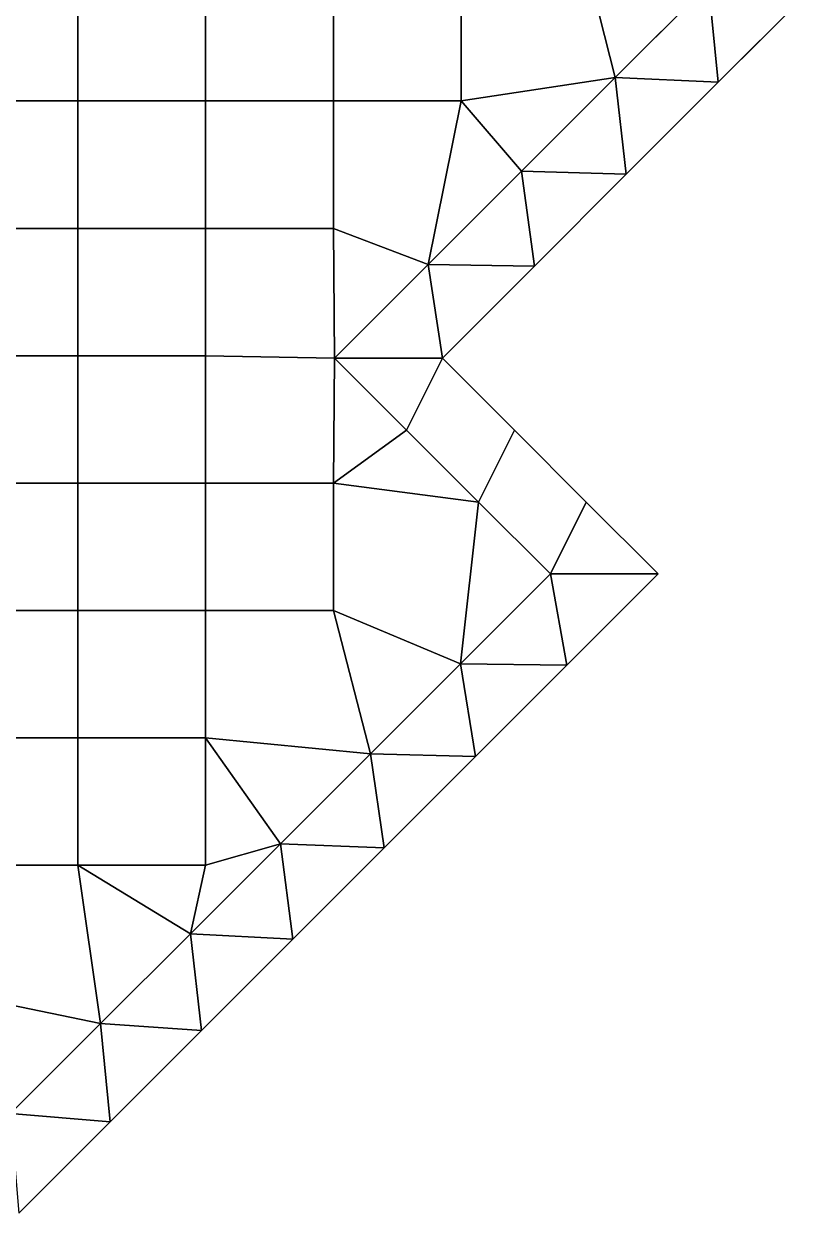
# Model space of a CAD drawing. Extents: x -13 to 39.3, y -26.5 to 20.6.
# Drawn here: x 5.406 to 8.497, y -22.878 to -18.202 of the extents above; entities that cross this region are included whole.
import ezdxf

# ---------------------------------------------------------------- set-up
doc = ezdxf.new("R2010")
doc.units = 0
doc.layers.add('BARS', color=1, linetype='CONTINUOUS')
doc.layers.add('FACES', color=5, linetype='CONTINUOUS')

msp = doc.modelspace()

# ---------------------------------------------------------------- linework, layer by layer
at = {"layer": 'BARS'}
for p, q in [((7.73004, -18.4131), (8.09774, -18.0454)), ((7.73004, -18.4131, 3.3), (8.09774, -18.0454, 3.3)), ((8.13545, -18.4319), (8.49686, -18.0705)), ((8.13545, -18.4319, 3.3), (8.49686, -18.0705, 3.3)), ((7.36235, -18.7808), (7.73004, -18.4131)), ((7.36235, -18.7808, 3.3), (7.73004, -18.4131, 3.3)), ((7.77404, -18.7933), (8.13545, -18.4319)), ((7.77404, -18.7933, 3.3), (8.13545, -18.4319, 3.3)), ((6.99465, -19.1485), (7.36235, -18.7808)), ((6.99465, -19.1485, 3.3), (7.36235, -18.7808, 3.3)), ((7.41263, -19.1547), (7.77404, -18.7933)), ((7.41263, -19.1547, 3.3), (7.77404, -18.7933, 3.3)), ((6.62696, -19.5161), (6.99465, -19.1485)), ((6.62696, -19.5161, 3.3), (6.99465, -19.1485, 3.3)), ((7.05122, -19.5161), (7.41263, -19.1547)), ((7.05122, -19.5161, 3.3), (7.41263, -19.1547, 3.3)), ((6.9098, -19.799), (6.62696, -19.5161)), ((6.62696, -19.5161), (6.62696, -19.5161, 0.66)), ((6.62696, -19.5161, 0.66), (6.62696, -19.5161, 1.32)), ((6.62696, -19.5161, 1.32), (6.62696, -19.5161, 1.98)), ((6.62696, -19.5161, 1.98), (6.62696, -19.5161, 2.64)), ((6.62696, -19.5161, 2.64), (6.62696, -19.5161, 3.3)), ((6.9098, -19.799, 3.3), (6.62696, -19.5161, 3.3)), ((7.33406, -19.799), (7.05122, -19.5161)), ((7.33406, -19.799, 3.3), (7.05122, -19.5161, 3.3)), ((7.19264, -20.0818), (6.9098, -19.799)), ((7.19264, -20.0818, 3.3), (6.9098, -19.799, 3.3)), ((7.6169, -20.0818), (7.33406, -19.799)), ((7.6169, -20.0818, 3.3), (7.33406, -19.799, 3.3)), ((7.47548, -20.3647), (7.19264, -20.0818)), ((7.47548, -20.3647, 3.3), (7.19264, -20.0818, 3.3)), ((7.89975, -20.3647), (7.6169, -20.0818)), ((7.89975, -20.3647, 3.3), (7.6169, -20.0818, 3.3)), ((7.12193, -20.7182), (7.47548, -20.3647)), ((7.12193, -20.7182, 3.3), (7.47548, -20.3647, 3.3)), ((7.54075, -20.7237), (7.89975, -20.3647)), ((7.54075, -20.7237, 3.3), (7.89975, -20.3647, 3.3)), ((6.76838, -21.0718), (7.12193, -20.7182)), ((6.76838, -21.0718, 3.3), (7.12193, -20.7182, 3.3)), ((7.18176, -21.0827), (7.54075, -20.7237)), ((7.18176, -21.0827, 3.3), (7.54075, -20.7237, 3.3)), ((6.41482, -21.4253), (6.76838, -21.0718)), ((6.41482, -21.4253, 3.3), (6.76838, -21.0718, 3.3)), ((6.82277, -21.4417), (7.18176, -21.0827)), ((6.82277, -21.4417, 3.3), (7.18176, -21.0827, 3.3)), ((6.06127, -21.7789), (6.41482, -21.4253)), ((6.06127, -21.7789, 3.3), (6.41482, -21.4253, 3.3)), ((6.46378, -21.8006), (6.82277, -21.4417)), ((6.46378, -21.8006, 3.3), (6.82277, -21.4417, 3.3)), ((5.70772, -22.1324), (6.06127, -21.7789)), ((5.70772, -22.1324, 3.3), (6.06127, -21.7789, 3.3)), ((6.10478, -22.1596), (6.46378, -21.8006)), ((6.10478, -22.1596, 3.3), (6.46378, -21.8006, 3.3)), ((5.35416, -22.486), (5.70772, -22.1324)), ((5.35416, -22.486, 3.3), (5.70772, -22.1324, 3.3)), ((5.74579, -22.5186), (6.10478, -22.1596)), ((5.74579, -22.5186, 3.3), (6.10478, -22.1596, 3.3)), ((5.3868, -22.8776), (5.74579, -22.5186)), ((5.3868, -22.8776, 3.3), (5.74579, -22.5186, 3.3))]:
    msp.add_line(p, q, dxfattribs=at)
at = {"layer": 'FACES'}
for points in [[(5.6183, -18.0045), (5.11618, -18.0045), (5.11618, -18.5052), (5.6183, -18.5052)], [(5.6183, -18.0045, 3.3), (5.11618, -18.0045, 3.3), (5.11618, -18.5052, 3.3), (5.6183, -18.5052, 3.3)], [(6.12041, -18.0045), (5.6183, -18.0045), (5.6183, -18.5052), (6.12041, -18.5052)], [(6.12041, -18.0045, 3.3), (5.6183, -18.0045, 3.3), (5.6183, -18.5052, 3.3), (6.12041, -18.5052, 3.3)], [(6.62252, -18.0045), (6.12041, -18.0045), (6.12041, -18.5052), (6.62252, -18.5052)], [(6.62252, -18.0045, 3.3), (6.12041, -18.0045, 3.3), (6.12041, -18.5052, 3.3), (6.62252, -18.5052, 3.3)], [(7.12464, -18.0045), (6.62252, -18.0045), (6.62252, -18.5052), (7.12464, -18.5052)], [(7.12464, -18.0045, 3.3), (6.62252, -18.0045, 3.3), (6.62252, -18.5052, 3.3), (7.12464, -18.5052, 3.3)], [(7.73004, -18.4131), (7.62675, -18.0045), (7.12464, -18.0045), (7.12464, -18.5052)], [(7.73004, -18.4131, 3.3), (7.62675, -18.0045, 3.3), (7.12464, -18.0045, 3.3), (7.12464, -18.5052, 3.3)], [(8.09774, -18.0454), (7.62675, -18.0045), (7.73004, -18.4131)], [(8.09774, -18.0454, 3.3), (7.62675, -18.0045, 3.3), (7.73004, -18.4131, 3.3)], [(8.13545, -18.4319), (8.09774, -18.0454), (7.73004, -18.4131)], [(7.73004, -18.4131), (7.73004, -18.4131, 0.66), (8.09774, -18.0454, 0.66), (8.09774, -18.0454)], [(8.09774, -18.0454, 0.66), (7.73004, -18.4131, 0.66), (7.73004, -18.4131, 1.32), (8.09774, -18.0454, 1.32)], [(8.09774, -18.0454, 1.32), (7.73004, -18.4131, 1.32), (7.73004, -18.4131, 1.98), (8.09774, -18.0454, 1.98)], [(8.09774, -18.0454, 1.98), (7.73004, -18.4131, 1.98), (7.73004, -18.4131, 2.64), (8.09774, -18.0454, 2.64)], [(8.09774, -18.0454, 2.64), (7.73004, -18.4131, 2.64), (7.73004, -18.4131, 3.3), (8.09774, -18.0454, 3.3)], [(8.13545, -18.4319, 3.3), (8.09774, -18.0454, 3.3), (7.73004, -18.4131, 3.3)], [(8.49686, -18.0705), (8.09774, -18.0454), (8.13545, -18.4319)], [(8.49686, -18.0705, 3.3), (8.09774, -18.0454, 3.3), (8.13545, -18.4319, 3.3)], [(7.73004, -18.4131), (7.12464, -18.5052), (7.36235, -18.7808)], [(7.73004, -18.4131, 3.3), (7.12464, -18.5052, 3.3), (7.36235, -18.7808, 3.3)], [(7.77404, -18.7933), (7.73004, -18.4131), (7.36235, -18.7808)], [(7.36235, -18.7808), (7.36235, -18.7808, 0.66), (7.73004, -18.4131, 0.66), (7.73004, -18.4131)], [(7.73004, -18.4131, 0.66), (7.36235, -18.7808, 0.66), (7.36235, -18.7808, 1.32), (7.73004, -18.4131, 1.32)], [(7.73004, -18.4131, 1.32), (7.36235, -18.7808, 1.32), (7.36235, -18.7808, 1.98), (7.73004, -18.4131, 1.98)], [(7.73004, -18.4131, 1.98), (7.36235, -18.7808, 1.98), (7.36235, -18.7808, 2.64), (7.73004, -18.4131, 2.64)], [(7.73004, -18.4131, 2.64), (7.36235, -18.7808, 2.64), (7.36235, -18.7808, 3.3), (7.73004, -18.4131, 3.3)], [(7.77404, -18.7933, 3.3), (7.73004, -18.4131, 3.3), (7.36235, -18.7808, 3.3)], [(8.13545, -18.4319), (7.73004, -18.4131), (7.77404, -18.7933)], [(8.13545, -18.4319, 3.3), (7.73004, -18.4131, 3.3), (7.77404, -18.7933, 3.3)], [(5.6183, -18.5052), (5.11618, -18.5052), (5.11618, -19.0059), (5.6183, -19.0059)], [(5.6183, -18.5052, 3.3), (5.11618, -18.5052, 3.3), (5.11618, -19.0059, 3.3), (5.6183, -19.0059, 3.3)], [(6.12041, -18.5052), (5.6183, -18.5052), (5.6183, -19.0059), (6.12041, -19.0059)], [(6.12041, -18.5052, 3.3), (5.6183, -18.5052, 3.3), (5.6183, -19.0059, 3.3), (6.12041, -19.0059, 3.3)], [(6.62252, -18.5052), (6.12041, -18.5052), (6.12041, -19.0059), (6.62252, -19.0059)], [(6.62252, -18.5052, 3.3), (6.12041, -18.5052, 3.3), (6.12041, -19.0059, 3.3), (6.62252, -19.0059, 3.3)], [(6.99465, -19.1485), (7.12464, -18.5052), (6.62252, -18.5052), (6.62252, -19.0059)], [(6.99465, -19.1485, 3.3), (7.12464, -18.5052, 3.3), (6.62252, -18.5052, 3.3), (6.62252, -19.0059, 3.3)], [(7.36235, -18.7808), (7.12464, -18.5052), (6.99465, -19.1485)], [(7.36235, -18.7808, 3.3), (7.12464, -18.5052, 3.3), (6.99465, -19.1485, 3.3)], [(7.36235, -18.7808), (6.99465, -19.1485), (7.41263, -19.1547)], [(6.99465, -19.1485), (6.99465, -19.1485, 0.66), (7.36235, -18.7808, 0.66), (7.36235, -18.7808)], [(7.36235, -18.7808, 0.66), (6.99465, -19.1485, 0.66), (6.99465, -19.1485, 1.32), (7.36235, -18.7808, 1.32)], [(7.36235, -18.7808, 1.32), (6.99465, -19.1485, 1.32), (6.99465, -19.1485, 1.98), (7.36235, -18.7808, 1.98)], [(7.36235, -18.7808, 1.98), (6.99465, -19.1485, 1.98), (6.99465, -19.1485, 2.64), (7.36235, -18.7808, 2.64)], [(7.36235, -18.7808, 2.64), (6.99465, -19.1485, 2.64), (6.99465, -19.1485, 3.3), (7.36235, -18.7808, 3.3)], [(7.36235, -18.7808, 3.3), (6.99465, -19.1485, 3.3), (7.41263, -19.1547, 3.3)], [(7.77404, -18.7933), (7.36235, -18.7808), (7.41263, -19.1547)], [(7.77404, -18.7933, 3.3), (7.36235, -18.7808, 3.3), (7.41263, -19.1547, 3.3)], [(5.6183, -19.0059), (5.11618, -19.0059), (5.11618, -19.5066), (5.6183, -19.5066)], [(5.6183, -19.0059, 3.3), (5.11618, -19.0059, 3.3), (5.11618, -19.5066, 3.3), (5.6183, -19.5066, 3.3)], [(6.12041, -19.0059), (5.6183, -19.0059), (5.6183, -19.5066), (6.12041, -19.5066)], [(6.12041, -19.0059, 3.3), (5.6183, -19.0059, 3.3), (5.6183, -19.5066, 3.3), (6.12041, -19.5066, 3.3)], [(6.62696, -19.5161), (6.62252, -19.0059), (6.12041, -19.0059), (6.12041, -19.5066)], [(6.62696, -19.5161, 3.3), (6.62252, -19.0059, 3.3), (6.12041, -19.0059, 3.3), (6.12041, -19.5066, 3.3)], [(6.99465, -19.1485), (6.62252, -19.0059), (6.62696, -19.5161)], [(6.99465, -19.1485, 3.3), (6.62252, -19.0059, 3.3), (6.62696, -19.5161, 3.3)], [(7.05122, -19.5161), (6.99465, -19.1485), (6.62696, -19.5161)], [(6.62696, -19.5161), (6.62696, -19.5161, 0.66), (6.99465, -19.1485, 0.66), (6.99465, -19.1485)], [(6.99465, -19.1485, 0.66), (6.62696, -19.5161, 0.66), (6.62696, -19.5161, 1.32), (6.99465, -19.1485, 1.32)], [(6.99465, -19.1485, 1.32), (6.62696, -19.5161, 1.32), (6.62696, -19.5161, 1.98), (6.99465, -19.1485, 1.98)], [(6.99465, -19.1485, 1.98), (6.62696, -19.5161, 1.98), (6.62696, -19.5161, 2.64), (6.99465, -19.1485, 2.64)], [(6.99465, -19.1485, 2.64), (6.62696, -19.5161, 2.64), (6.62696, -19.5161, 3.3), (6.99465, -19.1485, 3.3)], [(7.05122, -19.5161, 3.3), (6.99465, -19.1485, 3.3), (6.62696, -19.5161, 3.3)], [(7.41263, -19.1547), (6.99465, -19.1485), (7.05122, -19.5161)], [(7.41263, -19.1547, 3.3), (6.99465, -19.1485, 3.3), (7.05122, -19.5161, 3.3)], [(5.6183, -19.5066), (5.11618, -19.5066), (5.11618, -20.0073), (5.6183, -20.0073)], [(5.6183, -19.5066, 3.3), (5.11618, -19.5066, 3.3), (5.11618, -20.0073, 3.3), (5.6183, -20.0073, 3.3)], [(6.12041, -19.5066), (5.6183, -19.5066), (5.6183, -20.0073), (6.12041, -20.0073)], [(6.12041, -19.5066, 3.3), (5.6183, -19.5066, 3.3), (5.6183, -20.0073, 3.3), (6.12041, -20.0073, 3.3)], [(6.62696, -19.5161), (6.12041, -19.5066), (6.12041, -20.0073), (6.62252, -20.0073)], [(6.62696, -19.5161, 3.3), (6.12041, -19.5066, 3.3), (6.12041, -20.0073, 3.3), (6.62252, -20.0073, 3.3)], [(6.9098, -19.799), (6.62696, -19.5161), (6.62252, -20.0073)], [(6.9098, -19.799, 3.3), (6.62696, -19.5161, 3.3), (6.62252, -20.0073, 3.3)], [(7.05122, -19.5161), (6.62696, -19.5161), (6.9098, -19.799)], [(6.9098, -19.799, 0.66), (6.9098, -19.799), (6.62696, -19.5161), (6.62696, -19.5161, 0.66)], [(6.9098, -19.799, 0.66), (6.62696, -19.5161, 0.66), (6.62696, -19.5161, 1.32), (6.9098, -19.799, 1.32)], [(6.9098, -19.799, 1.32), (6.62696, -19.5161, 1.32), (6.62696, -19.5161, 1.98), (6.9098, -19.799, 1.98)], [(6.9098, -19.799, 1.98), (6.62696, -19.5161, 1.98), (6.62696, -19.5161, 2.64), (6.9098, -19.799, 2.64)], [(6.9098, -19.799, 2.64), (6.62696, -19.5161, 2.64), (6.62696, -19.5161, 3.3), (6.9098, -19.799, 3.3)], [(7.05122, -19.5161, 3.3), (6.62696, -19.5161, 3.3), (6.9098, -19.799, 3.3)], [(7.05122, -19.5161), (6.9098, -19.799), (7.19264, -20.0818), (7.33406, -19.799)], [(7.05122, -19.5161, 3.3), (6.9098, -19.799, 3.3), (7.19264, -20.0818, 3.3), (7.33406, -19.799, 3.3)], [(6.9098, -19.799), (6.62252, -20.0073), (7.19264, -20.0818)], [(6.9098, -19.799, 3.3), (6.62252, -20.0073, 3.3), (7.19264, -20.0818, 3.3)], [(7.19264, -20.0818, 0.66), (7.19264, -20.0818), (6.9098, -19.799), (6.9098, -19.799, 0.66)], [(7.19264, -20.0818, 0.66), (6.9098, -19.799, 0.66), (6.9098, -19.799, 1.32), (7.19264, -20.0818, 1.32)], [(7.19264, -20.0818, 1.32), (6.9098, -19.799, 1.32), (6.9098, -19.799, 1.98), (7.19264, -20.0818, 1.98)], [(7.19264, -20.0818, 1.98), (6.9098, -19.799, 1.98), (6.9098, -19.799, 2.64), (7.19264, -20.0818, 2.64)], [(7.19264, -20.0818, 2.64), (6.9098, -19.799, 2.64), (6.9098, -19.799, 3.3), (7.19264, -20.0818, 3.3)], [(7.33406, -19.799), (7.19264, -20.0818), (7.47548, -20.3647), (7.6169, -20.0818)], [(7.33406, -19.799, 3.3), (7.19264, -20.0818, 3.3), (7.47548, -20.3647, 3.3), (7.6169, -20.0818, 3.3)], [(5.6183, -20.0073), (5.11618, -20.0073), (5.11618, -20.508), (5.6183, -20.508)], [(5.6183, -20.0073, 3.3), (5.11618, -20.0073, 3.3), (5.11618, -20.508, 3.3), (5.6183, -20.508, 3.3)], [(6.12041, -20.0073), (5.6183, -20.0073), (5.6183, -20.508), (6.12041, -20.508)], [(6.12041, -20.0073, 3.3), (5.6183, -20.0073, 3.3), (5.6183, -20.508, 3.3), (6.12041, -20.508, 3.3)], [(6.62252, -20.0073), (6.12041, -20.0073), (6.12041, -20.508), (6.62252, -20.508)], [(6.62252, -20.0073, 3.3), (6.12041, -20.0073, 3.3), (6.12041, -20.508, 3.3), (6.62252, -20.508, 3.3)], [(7.19264, -20.0818), (6.62252, -20.0073), (6.62252, -20.508), (7.12193, -20.7182)], [(7.19264, -20.0818, 3.3), (6.62252, -20.0073, 3.3), (6.62252, -20.508, 3.3), (7.12193, -20.7182, 3.3)], [(7.19264, -20.0818), (7.12193, -20.7182), (7.47548, -20.3647)], [(7.19264, -20.0818, 3.3), (7.12193, -20.7182, 3.3), (7.47548, -20.3647, 3.3)], [(7.47548, -20.3647, 0.66), (7.47548, -20.3647), (7.19264, -20.0818), (7.19264, -20.0818, 0.66)], [(7.47548, -20.3647, 0.66), (7.19264, -20.0818, 0.66), (7.19264, -20.0818, 1.32), (7.47548, -20.3647, 1.32)], [(7.47548, -20.3647, 1.32), (7.19264, -20.0818, 1.32), (7.19264, -20.0818, 1.98), (7.47548, -20.3647, 1.98)], [(7.47548, -20.3647, 1.98), (7.19264, -20.0818, 1.98), (7.19264, -20.0818, 2.64), (7.47548, -20.3647, 2.64)], [(7.47548, -20.3647, 2.64), (7.19264, -20.0818, 2.64), (7.19264, -20.0818, 3.3), (7.47548, -20.3647, 3.3)], [(7.6169, -20.0818), (7.47548, -20.3647), (7.89975, -20.3647)], [(7.6169, -20.0818, 3.3), (7.47548, -20.3647, 3.3), (7.89975, -20.3647, 3.3)], [(7.47548, -20.3647), (7.12193, -20.7182), (7.54075, -20.7237)], [(7.12193, -20.7182), (7.12193, -20.7182, 0.66), (7.47548, -20.3647, 0.66), (7.47548, -20.3647)], [(7.47548, -20.3647, 0.66), (7.12193, -20.7182, 0.66), (7.12193, -20.7182, 1.32), (7.47548, -20.3647, 1.32)], [(7.47548, -20.3647, 1.32), (7.12193, -20.7182, 1.32), (7.12193, -20.7182, 1.98), (7.47548, -20.3647, 1.98)], [(7.47548, -20.3647, 1.98), (7.12193, -20.7182, 1.98), (7.12193, -20.7182, 2.64), (7.47548, -20.3647, 2.64)], [(7.47548, -20.3647, 2.64), (7.12193, -20.7182, 2.64), (7.12193, -20.7182, 3.3), (7.47548, -20.3647, 3.3)], [(7.47548, -20.3647, 3.3), (7.12193, -20.7182, 3.3), (7.54075, -20.7237, 3.3)], [(7.89975, -20.3647), (7.47548, -20.3647), (7.54075, -20.7237)], [(7.89975, -20.3647, 3.3), (7.47548, -20.3647, 3.3), (7.54075, -20.7237, 3.3)], [(5.6183, -20.508), (5.11618, -20.508), (5.11618, -21.0087), (5.6183, -21.0087)], [(5.6183, -20.508, 3.3), (5.11618, -20.508, 3.3), (5.11618, -21.0087, 3.3), (5.6183, -21.0087, 3.3)], [(6.12041, -20.508), (5.6183, -20.508), (5.6183, -21.0087), (6.12041, -21.0087)], [(6.12041, -20.508, 3.3), (5.6183, -20.508, 3.3), (5.6183, -21.0087, 3.3), (6.12041, -21.0087, 3.3)], [(6.62252, -20.508), (6.12041, -20.508), (6.12041, -21.0087), (6.76838, -21.0718)], [(6.62252, -20.508, 3.3), (6.12041, -20.508, 3.3), (6.12041, -21.0087, 3.3), (6.76838, -21.0718, 3.3)], [(7.12193, -20.7182), (6.62252, -20.508), (6.76838, -21.0718)], [(7.12193, -20.7182, 3.3), (6.62252, -20.508, 3.3), (6.76838, -21.0718, 3.3)], [(7.12193, -20.7182), (6.76838, -21.0718), (7.18176, -21.0827)], [(6.76838, -21.0718), (6.76838, -21.0718, 0.66), (7.12193, -20.7182, 0.66), (7.12193, -20.7182)], [(7.12193, -20.7182, 0.66), (6.76838, -21.0718, 0.66), (6.76838, -21.0718, 1.32), (7.12193, -20.7182, 1.32)], [(7.12193, -20.7182, 1.32), (6.76838, -21.0718, 1.32), (6.76838, -21.0718, 1.98), (7.12193, -20.7182, 1.98)], [(7.12193, -20.7182, 1.98), (6.76838, -21.0718, 1.98), (6.76838, -21.0718, 2.64), (7.12193, -20.7182, 2.64)], [(7.12193, -20.7182, 2.64), (6.76838, -21.0718, 2.64), (6.76838, -21.0718, 3.3), (7.12193, -20.7182, 3.3)], [(7.12193, -20.7182, 3.3), (6.76838, -21.0718, 3.3), (7.18176, -21.0827, 3.3)], [(7.12193, -20.7182), (7.18176, -21.0827), (7.54075, -20.7237)], [(7.12193, -20.7182, 3.3), (7.18176, -21.0827, 3.3), (7.54075, -20.7237, 3.3)], [(5.6183, -21.0087), (5.11618, -21.0087), (5.11618, -21.5094), (5.6183, -21.5094)], [(5.6183, -21.0087, 3.3), (5.11618, -21.0087, 3.3), (5.11618, -21.5094, 3.3), (5.6183, -21.5094, 3.3)], [(6.12041, -21.0087), (5.6183, -21.0087), (5.6183, -21.5094), (6.12041, -21.5094)], [(6.12041, -21.0087, 3.3), (5.6183, -21.0087, 3.3), (5.6183, -21.5094, 3.3), (6.12041, -21.5094, 3.3)], [(6.76838, -21.0718), (6.12041, -21.0087), (6.41482, -21.4253)], [(6.41482, -21.4253), (6.12041, -21.0087), (6.12041, -21.5094)], [(6.76838, -21.0718, 3.3), (6.12041, -21.0087, 3.3), (6.41482, -21.4253, 3.3)], [(6.41482, -21.4253, 3.3), (6.12041, -21.0087, 3.3), (6.12041, -21.5094, 3.3)], [(6.76838, -21.0718), (6.41482, -21.4253), (6.82277, -21.4417)], [(6.41482, -21.4253), (6.41482, -21.4253, 0.66), (6.76838, -21.0718, 0.66), (6.76838, -21.0718)], [(6.76838, -21.0718, 0.66), (6.41482, -21.4253, 0.66), (6.41482, -21.4253, 1.32), (6.76838, -21.0718, 1.32)], [(6.76838, -21.0718, 1.32), (6.41482, -21.4253, 1.32), (6.41482, -21.4253, 1.98), (6.76838, -21.0718, 1.98)], [(6.76838, -21.0718, 1.98), (6.41482, -21.4253, 1.98), (6.41482, -21.4253, 2.64), (6.76838, -21.0718, 2.64)], [(6.76838, -21.0718, 2.64), (6.41482, -21.4253, 2.64), (6.41482, -21.4253, 3.3), (6.76838, -21.0718, 3.3)], [(6.76838, -21.0718, 3.3), (6.41482, -21.4253, 3.3), (6.82277, -21.4417, 3.3)], [(7.18176, -21.0827), (6.76838, -21.0718), (6.82277, -21.4417)], [(7.18176, -21.0827, 3.3), (6.76838, -21.0718, 3.3), (6.82277, -21.4417, 3.3)], [(6.41482, -21.4253), (6.12041, -21.5094), (6.06127, -21.7789)], [(6.46378, -21.8006), (6.41482, -21.4253), (6.06127, -21.7789)], [(6.06127, -21.7789), (6.06127, -21.7789, 0.66), (6.41482, -21.4253, 0.66), (6.41482, -21.4253)], [(6.41482, -21.4253, 0.66), (6.06127, -21.7789, 0.66), (6.06127, -21.7789, 1.32), (6.41482, -21.4253, 1.32)], [(6.41482, -21.4253, 1.32), (6.06127, -21.7789, 1.32), (6.06127, -21.7789, 1.98), (6.41482, -21.4253, 1.98)], [(6.41482, -21.4253, 1.98), (6.06127, -21.7789, 1.98), (6.06127, -21.7789, 2.64), (6.41482, -21.4253, 2.64)], [(6.41482, -21.4253, 2.64), (6.06127, -21.7789, 2.64), (6.06127, -21.7789, 3.3), (6.41482, -21.4253, 3.3)], [(6.41482, -21.4253, 3.3), (6.12041, -21.5094, 3.3), (6.06127, -21.7789, 3.3)], [(6.46378, -21.8006, 3.3), (6.41482, -21.4253, 3.3), (6.06127, -21.7789, 3.3)], [(6.82277, -21.4417), (6.41482, -21.4253), (6.46378, -21.8006)], [(6.82277, -21.4417, 3.3), (6.41482, -21.4253, 3.3), (6.46378, -21.8006, 3.3)], [(5.6183, -21.5094), (5.11618, -21.5094), (5.11618, -22.0101), (5.70772, -22.1324)], [(5.6183, -21.5094, 3.3), (5.11618, -21.5094, 3.3), (5.11618, -22.0101, 3.3), (5.70772, -22.1324, 3.3)], [(6.12041, -21.5094), (5.6183, -21.5094), (6.06127, -21.7789)], [(6.06127, -21.7789), (5.6183, -21.5094), (5.70772, -22.1324)], [(6.12041, -21.5094, 3.3), (5.6183, -21.5094, 3.3), (6.06127, -21.7789, 3.3)], [(6.06127, -21.7789, 3.3), (5.6183, -21.5094, 3.3), (5.70772, -22.1324, 3.3)], [(6.06127, -21.7789), (5.70772, -22.1324), (6.10478, -22.1596)], [(5.70772, -22.1324), (5.70772, -22.1324, 0.66), (6.06127, -21.7789, 0.66), (6.06127, -21.7789)], [(6.06127, -21.7789, 0.66), (5.70772, -22.1324, 0.66), (5.70772, -22.1324, 1.32), (6.06127, -21.7789, 1.32)], [(6.06127, -21.7789, 1.32), (5.70772, -22.1324, 1.32), (5.70772, -22.1324, 1.98), (6.06127, -21.7789, 1.98)], [(6.06127, -21.7789, 1.98), (5.70772, -22.1324, 1.98), (5.70772, -22.1324, 2.64), (6.06127, -21.7789, 2.64)], [(6.06127, -21.7789, 2.64), (5.70772, -22.1324, 2.64), (5.70772, -22.1324, 3.3), (6.06127, -21.7789, 3.3)], [(6.06127, -21.7789, 3.3), (5.70772, -22.1324, 3.3), (6.10478, -22.1596, 3.3)], [(6.46378, -21.8006), (6.06127, -21.7789), (6.10478, -22.1596)], [(6.46378, -21.8006, 3.3), (6.06127, -21.7789, 3.3), (6.10478, -22.1596, 3.3)], [(5.70772, -22.1324), (5.11618, -22.0101), (5.35416, -22.486)], [(5.70772, -22.1324, 3.3), (5.11618, -22.0101, 3.3), (5.35416, -22.486, 3.3)], [(5.74579, -22.5186), (5.70772, -22.1324), (5.35416, -22.486)], [(5.35416, -22.486), (5.35416, -22.486, 0.66), (5.70772, -22.1324, 0.66), (5.70772, -22.1324)], [(5.70772, -22.1324, 0.66), (5.35416, -22.486, 0.66), (5.35416, -22.486, 1.32), (5.70772, -22.1324, 1.32)], [(5.70772, -22.1324, 1.32), (5.35416, -22.486, 1.32), (5.35416, -22.486, 1.98), (5.70772, -22.1324, 1.98)], [(5.70772, -22.1324, 1.98), (5.35416, -22.486, 1.98), (5.35416, -22.486, 2.64), (5.70772, -22.1324, 2.64)], [(5.70772, -22.1324, 2.64), (5.35416, -22.486, 2.64), (5.35416, -22.486, 3.3), (5.70772, -22.1324, 3.3)], [(5.74579, -22.5186, 3.3), (5.70772, -22.1324, 3.3), (5.35416, -22.486, 3.3)], [(6.10478, -22.1596), (5.70772, -22.1324), (5.74579, -22.5186)], [(6.10478, -22.1596, 3.3), (5.70772, -22.1324, 3.3), (5.74579, -22.5186, 3.3)], [(5.74579, -22.5186), (5.35416, -22.486), (5.3868, -22.8776)], [(5.74579, -22.5186, 3.3), (5.35416, -22.486, 3.3), (5.3868, -22.8776, 3.3)]]:
    msp.add_3dface(points, dxfattribs=at)

doc.saveas('drawing.dxf')
